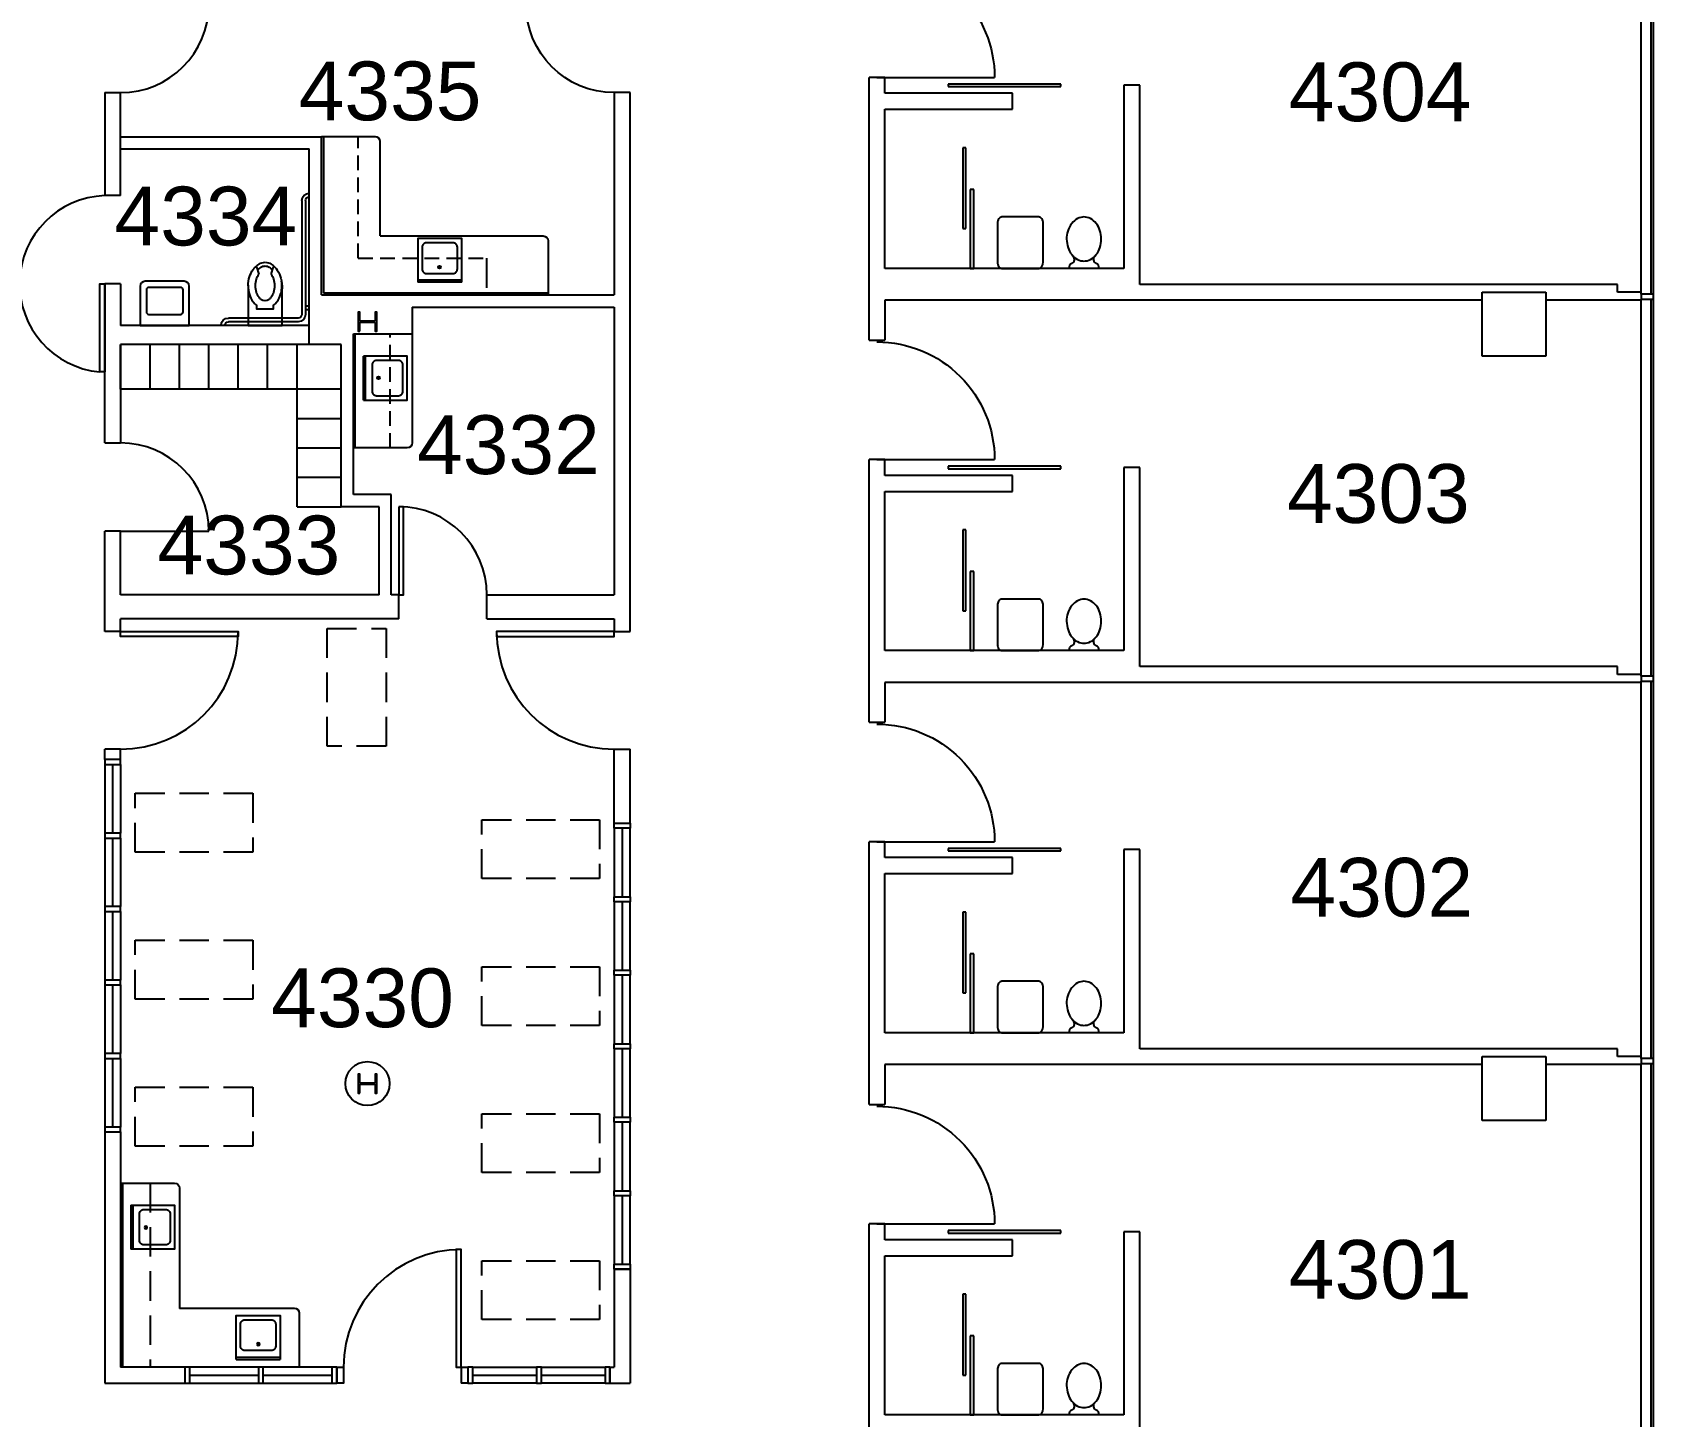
# Model space of a CAD drawing. Extents: x 338 to 7662, y 1527 to 4803.
# Drawn here: x 4990 to 5652, y 3600 to 4165 of the extents above; entities that cross this region are included whole.
import ezdxf

# ---------------------------------------------------------------- set-up
doc = ezdxf.new("R2010")
doc.units = 0
doc.header["$LTSCALE"] = 96
doc.header["$MEASUREMENT"] = 0
doc.linetypes.add('HIDDEN2', pattern=[0.1875, 0.125, -0.0625])
doc.layers.get('0').update_dxf_attribs({"linetype": 'CONTINUOUS'})
for name, color, linetype in [('A-ANNO-TX192', 4, 'CONTINUOUS'), ('A-COLS', 5, 'CONTINUOUS'), ('A-DOOR', 2, 'CONTINUOUS'), ('A-FLOR-CASE', 3, 'CONTINUOUS'), ('A-FLOR-CASE-UPPR', 3, 'HIDDEN2'), ('A-FLOR-PFIX', 2, 'CONTINUOUS'), ('A-FURN', 3, 'CONTINUOUS'), ('A-GLAZ', 2, 'CONTINUOUS'), ('A-GLAZ-SILL', 1, 'CONTINUOUS'), ('A-WALL-FULL', 6, 'CONTINUOUS')]:
    doc.layers.add(name, color=color, linetype=linetype)
doc.styles.add('ARIAL', font='arial.ttf')

# ---------------------------------------------------------------- blocks, each defined once
blk = doc.blocks.new('SINK4')
at = {"linetype": 'Continuous'}
for points in [[(20.11, 0), (20.11, 20), (0, 20), (0, 0)], [(20.11, 1), (0, 1)], [(20.11, 0), (0, 0)]]:
    blk.add_lwpolyline(points, dxfattribs=at)
blk.add_lwpolyline([(4, 4), (16.11, 4, 0.414214), (18.11, 6), (18.11, 16, 0.414214), (16.11, 18), (4, 18, 0.414214), (2, 16), (2, 6, 0.414214)], format="xyb", close=True, dxfattribs=at)
for radius in [0.625, 0.5]:
    blk.add_circle((9.94, 6.92), radius)
blk = doc.blocks.new('A$C16D76BF6')
blk.add_lwpolyline([(36, 36), (0, 36), (0, 34), (36, 34)], close=True)
blk.add_arc((0, 36), 36, 270, 0)
blk = doc.blocks.new('TOILET1')
for p, q in [((6.5, -1.5), (6.5, 0)), ((8, -1.5), (8, 0)), ((1.5, -4.5), (1.5, -33)), ((3, -4.5), (3, -33)), ((51, -1.5), (4.5, -1.5)), ((51, -3), (4.5, -3))]:
    blk.add_line(p, q)
at = {"linetype": 'Continuous'}
for p, q in [((21.07, -20.5), (21.07, -20.5)), ((23.83, -21.6), (23.83, -21.6))]:
    blk.add_line(p, q, dxfattribs=at)
for points in [[(16.4, -24.93, -0.022673), (14.88, -25), (0, -25), (0, -21.02), (0, -18), (0, -14.98), (0, -11), (14.88, -11)], [(16.21, -24.94, -0.074934), (12.56, -24.39, -0.085426), (9.67, -22.92, -0.066386), (8.26, -21.55), (6.71, -21.55), (6.71, -14.55), (8.26, -14.55, -0.066386), (9.67, -13.18, -0.085426), (12.56, -11.71, -0.111314), (17.99, -11.29)], [(25.75, -18, 0.143932), (25.02, -15.5, 0.107177), (22.56, -13.05, 0.077997), (19.21, -11.57, 0.065232), (14.88, -11)], [(23.72, -14.01, -0.562484), (23.53, -14.84), (21.3, -15.58, -0.238976), (20.85, -15.51, 0.08035), (18.98, -14.58, 0.074934), (16.21, -14.16, 0.074934), (13.45, -14.58, 0.085426), (11.46, -15.59, 0.066386), (10.62, -16.4, 0.330534), (10.62, -19.7, 0.066386), (11.46, -20.51, 0.085426), (13.45, -21.52, 0.074934), (16.21, -21.94, 0.074934), (18.98, -21.52, 0.08035), (20.85, -20.59, -0.238976), (21.3, -20.52), (23.5, -21.25, -0.549653), (23.71, -22.07)], [(22.67, -20.98, 0.063273), (23.75, -19.69, 0.143932), (24.25, -18)], [(24.25, -18, 0.143932), (23.75, -16.31, 0.059203), (22.75, -15.1)], [(23.75, -22.02, 0.06085), (25.02, -20.5, 0.143932), (25.75, -18)]]:
    blk.add_lwpolyline(points, format="xyb", dxfattribs=at)
for centre, radius, start, end in [((51, 0), 1.5, 270, 0), ((51, 0), 3, 270, 0), ((4.5, -4.5), 3, 90, 180), ((4.5, -4.5), 1.5, 90, 180), ((0, -33), 1.5, 270, 0), ((0, -33), 3, 270, 0)]:
    blk.add_arc(centre, radius, start, end)
for centre, radius, start, end in [((16.21, -12.56), 12.38, 270, 287.14164), ((17.04, -15.25), 9.56, 287.14164, 306.67248), ((18.32, -16.96), 7.43, 306.67248, 316.57416)]:
    blk.add_arc(centre, radius, start, end, dxfattribs=at)
blk = doc.blocks.new('LAV')
for p, q in [((-18, -10), (-18, -26)), ((0, -8), (-16, -8)), ((-15.5, -11.5), (-15.5, -24.5)), ((-5.5, -10.5), (-14.5, -10.5)), ((-4.5, -24.5), (-4.5, -11.5)), ((0, -28), (0, -8)), ((-14.5, -25.5), (-5.5, -25.5)), ((-16, -28), (0, -28))]:
    blk.add_line(p, q)
for centre, radius, start, end in [((-16, -10), 2, 90, 180), ((-14.5, -11.5), 1, 90, 180), ((-5.5, -11.5), 1, 0, 90), ((-16, -26), 2, 180, 270), ((-14.5, -24.5), 1, 180, 270), ((-5.5, -24.5), 1, 270, 0)]:
    blk.add_arc(centre, radius, start, end)
blk = doc.blocks.new('A$C28ED7DE1')
blk.add_lwpolyline([(32.61, 0), (32.61, 36), (34.61, 36), (34.61, 0)], close=True)
blk.add_arc((35.94, 35.92), 36.08, 92.1071, 264.70955)
blk = doc.blocks.new('endglaz')
blk.add_line((0, -4), (154, -4))
blk.add_lwpolyline([(156, -5), (156, 0), (154, 0), (154, -5)], close=True)
at = {"layer": 'A-GLAZ-SILL'}
for p, q in [((0, 0), (154, 0)), ((0, -5), (154, -5))]:
    blk.add_line(p, q, dxfattribs=at)

msp = doc.modelspace()

# ---------------------------------------------------------------- linework, layer by layer
at = {"layer": 'A-COLS'}
for p, q in [((5582, 4059), (5608, 4059)), ((5582, 4033), (5582, 4059)), ((5608, 4059), (5608, 4033)), ((5608, 4033), (5582, 4033)), ((5582, 3721), (5582, 3747)), ((5582, 3747), (5608, 3747)), ((5608, 3747), (5608, 3721)), ((5608, 3721), (5582, 3721))]:
    msp.add_line(p, q, dxfattribs=at)
for points in [[(5123.84375, 4043.125), (5123.84375, 4046.5), (5124.1875, 4046.79688), (5129.8125, 4046.79688), (5130.15625, 4046.46875), (5130.15625, 4043.125), (5130.8125, 4043.125), (5130.8125, 4050.875), (5130.15625, 4050.875), (5130.15625, 4047.5), (5129.8125, 4047.20313), (5124.1875, 4047.20313), (5123.84375, 4047.5), (5123.84375, 4050.875), (5123.1875, 4050.875), (5123.1875, 4043.125), (5123.84375, 4043.125)], [(5123.84375, 3732.125), (5123.84375, 3735.5), (5124.1875, 3735.79688), (5129.8125, 3735.79688), (5130.15625, 3735.46875), (5130.15625, 3732.125), (5130.8125, 3732.125), (5130.8125, 3739.875), (5130.15625, 3739.875), (5130.15625, 3736.5), (5129.8125, 3736.20313), (5124.1875, 3736.20313), (5123.84375, 3736.5), (5123.84375, 3739.875), (5123.1875, 3739.875), (5123.1875, 3732.125), (5123.84375, 3732.125)]]:
    msp.add_lwpolyline(points, dxfattribs=at)
msp.add_circle((5127, 3736), 9, dxfattribs=at)
at = {"layer": 'A-DOOR'}
for p, q in [((5335, 4146.75), (5383, 4146.75)), ((5410, 4144), (5364, 4144)), ((5364, 4144), (5364, 4143)), ((5364, 4143), (5410, 4143)), ((5410, 4143), (5410, 4144)), ((5371.261, 4118), (5370, 4118)), ((5370, 4118), (5370, 4085)), ((5371.261, 4084.9944), (5371.261, 4118)), ((5374.52583, 4101), (5373, 4101)), ((5373, 4101), (5373, 4068.75)), ((5374.52583, 4068.75), (5374.52583, 4101)), ((5370, 4085), (5371.261, 4084.9944)), ((5373, 4068.75), (5374.52583, 4068.75)), ((5335, 3990.75), (5383, 3990.75)), ((5410, 3988), (5364, 3988)), ((5364, 3988), (5364, 3987)), ((5364, 3987), (5410, 3987)), ((5410, 3987), (5410, 3988)), ((5026.25, 3961.5), (5062.25, 3961.5)), ((5371.261, 3962), (5370, 3962)), ((5370, 3962), (5370, 3929)), ((5371.261, 3928.9944), (5371.261, 3962)), ((5374.52583, 3945), (5373, 3945)), ((5373, 3945), (5373, 3912.75)), ((5374.52583, 3912.75), (5374.52583, 3945)), ((5370, 3929), (5371.261, 3928.9944)), ((5373, 3912.75), (5374.52583, 3912.75)), ((5335, 3834.75), (5383, 3834.75)), ((5410, 3832), (5364, 3832)), ((5364, 3832), (5364, 3831)), ((5410, 3831), (5410, 3832)), ((5364, 3831), (5410, 3831)), ((5371.261, 3806), (5370, 3806)), ((5370, 3806), (5370, 3773)), ((5371.261, 3772.9944), (5371.261, 3806)), ((5374.52583, 3789), (5373, 3789)), ((5373, 3789), (5373, 3756.75)), ((5374.52583, 3756.75), (5374.52583, 3789)), ((5370, 3773), (5371.261, 3772.9944)), ((5373, 3756.75), (5374.52583, 3756.75)), ((5335, 3678.75), (5383, 3678.75)), ((5410, 3676), (5364, 3676)), ((5364, 3676), (5364, 3675)), ((5364, 3675), (5410, 3675)), ((5410, 3675), (5410, 3676)), ((5371.261, 3650), (5370, 3650)), ((5370, 3650), (5370, 3617)), ((5371.261, 3616.9944), (5371.261, 3650)), ((5374.52583, 3633), (5373, 3633)), ((5373, 3633), (5373, 3600.75)), ((5374.52583, 3600.75), (5374.52583, 3633)), ((5370, 3617), (5371.261, 3616.9944)), ((5373, 3600.75), (5374.52583, 3600.75))]:
    msp.add_line(p, q, dxfattribs=at)
for points in [[(5139.75, 3971.5), (5139.75, 3935.5), (5141.75, 3935.5), (5141.75, 3971.5)], [(5026.25, 3920.49751), (5074.25, 3920.49751), (5074.25, 3918.49751), (5026.25, 3918.49751)], [(5227.75, 3920.49751), (5179.75, 3920.49751), (5179.75, 3918.49751), (5227.75, 3918.49751)], [(5165.25, 3620.25), (5165.25, 3668.25), (5163.25, 3668.25), (5163.25, 3620.25)]]:
    msp.add_lwpolyline(points, close=True, dxfattribs=at)
for centre, radius, start, end in [((5026.25, 3961.5), 36, 0, 90), ((5139.75, 3935.5), 36, 0, 90), ((5026.25, 3920.49751), 48, 270, 0), ((5227.75, 3920.49751), 48, 180, 270), ((5165.25, 3620.25), 48, 90, 180)]:
    msp.add_arc(centre, radius, start, end, dxfattribs=at)
at = {"layer": 'A-DOOR', "extrusion": (0, 0, -1)}
for centre in [(5335, 4146.75), (5335, 3990.75), (5335, 3834.75), (5335, 3678.75)]:
    msp.add_ellipse(centre, major_axis=(33.94113, 33.94113), ratio=1, start_param=5.497787144, end_param=7.068583471, dxfattribs=at)
at = {"layer": 'A-FLOR-CASE'}
for p, q in [((5109, 4122.5), (5109, 4058.75)), ((5109, 4058.75), (5200.75, 4058.75)), ((5122, 3995.5), (5122, 4042.125)), ((5027, 3695.38464), (5027, 3620.25))]:
    msp.add_line(p, q, dxfattribs=at)
for points in [[(5132.25, 4082), (5132.25, 4120.5, 0.414213562), (5130.25, 4122.5), (5108.25, 4122.5)], [(5132.25, 4082), (5198.75, 4082, -0.414213562), (5200.75, 4080), (5200.75, 4058)], [(5145.25, 4042), (5145.25, 3997.5, -0.414213562), (5143.25, 3995.5), (5121.25, 3995.5)], [(5026.25, 3695.38464), (5048.25, 3695.38464, -0.414213562), (5050.25, 3693.38464), (5050.25, 3644.25)], [(5099.25, 3620.25), (5099.25, 3642.25, 0.414213562), (5097.25, 3644.25), (5050.25, 3644.25)]]:
    msp.add_lwpolyline(points, format="xyb", dxfattribs=at)
for points in [[(5026.25, 4019.5), (5026.25, 4037.75)], [(5038.25, 4019.5), (5038.25, 4037.75)], [(5050.25, 4019.5), (5050.25, 4037.75)], [(5062.25, 4019.5), (5062.25, 4037.75)], [(5074.25, 4019.5), (5074.25, 4037.75)], [(5086.25, 4019.5), (5086.25, 4037.75)], [(5098.25, 3971.5), (5098.25, 4037.75)], [(5116.25, 4019.5), (5026.25, 4019.5)], [(5098.25, 4007.5), (5116.25, 4007.5)], [(5098.25, 3995.5), (5116.25, 3995.5)], [(5098.25, 3983.5), (5116.25, 3983.5)], [(5098.25, 3971.5), (5116.25, 3971.5)]]:
    msp.add_lwpolyline(points, dxfattribs=at)
at = {"layer": 'A-FLOR-CASE-UPPR'}
for p, q in [((5123.25, 4122.5), (5109, 4122.5)), ((5175.625, 4072.875), (5175.625, 4058)), ((5136.25, 3995.5), (5121.25, 3995.5)), ((5026.25, 3695.38464), (5038.25, 3695.38464)), ((5038.25, 3695.38464), (5038.25, 3620.25))]:
    msp.add_line(p, q, dxfattribs=at)
at = {"layer": 'A-FLOR-CASE-UPPR', "ltscale": 0.5}
for points in [[(5123.25, 4072.875), (5123.25, 4122.5)], [(5123.25, 4072.875), (5175.625, 4072.875)], [(5136.25, 3995.5), (5136.25, 4042)]]:
    msp.add_lwpolyline(points, dxfattribs=at)
at = {"layer": 'A-FLOR-PFIX'}
for p, q in [((5401, 4089.75), (5386, 4089.75)), ((5384.125, 4087.125), (5384.125, 4071.375)), ((5402.875, 4071.375), (5402.875, 4087.125)), ((5386, 4068.75), (5401, 4068.75)), ((5425.5, 4068.75), (5413.5, 4068.75)), ((5384.125, 3931.125), (5384.125, 3915.375)), ((5401, 3933.75), (5386, 3933.75)), ((5402.875, 3915.375), (5402.875, 3931.125)), ((5386, 3912.75), (5401, 3912.75)), ((5425.5, 3912.75), (5413.5, 3912.75)), ((5384.125, 3775.125), (5384.125, 3759.375)), ((5401, 3777.75), (5386, 3777.75)), ((5402.875, 3759.375), (5402.875, 3775.125)), ((5386, 3756.75), (5401, 3756.75)), ((5425.5, 3756.75), (5413.5, 3756.75)), ((5401, 3621.75), (5386, 3621.75)), ((5384.125, 3619.125), (5384.125, 3603.375)), ((5402.875, 3603.375), (5402.875, 3619.125)), ((5386, 3600.75), (5401, 3600.75)), ((5425.5, 3600.75), (5413.5, 3600.75))]:
    msp.add_line(p, q, dxfattribs=at)
for centre, radius, start, end in [((5419.5, 4084.13692), 5.61308, 62.21665329, 117.78334671), ((5421.0944, 4081.3092), 8.68803, 161.96235197, 183.69039014), ((5422.43599, 4080.87232), 10.09896, 141.82628868, 161.96235197), ((5420.3602, 4082.50426), 7.45848, 117.78334671, 141.82628868), ((5418.6398, 4082.50426), 7.45848, 38.17371132, 62.21665329), ((5417.28911, 4081.44237), 9.17661, 18.03764803, 38.17371132), ((5415.16295, 4080.75), 11.41267, 341.96235197, 18.03761052), ((5423.83705, 4080.75), 11.41267, 180, 198.03764803), ((5421.71089, 4080.05763), 9.17661, 198.03764803, 218.17371132), ((5417.28911, 4080.05763), 9.17661, 321.82628868, 341.96235197), ((5415, 4069.25), 1.58114, 108.43494882, 198.43494882), ((5420.3602, 4078.99574), 7.45848, 218.17371132, 242.21665329), ((5413.83348, 4072.41652), 1.79486, 291.79875016, 48.25712795), ((5419.5, 4077.36308), 5.61308, 242.21665329, 297.78334671), ((5418.6398, 4078.99574), 7.45848, 297.78334671, 321.82628868), ((5425.19531, 4072.44531), 1.83236, 134.34401739, 247.69959954), ((5424, 4069.25), 1.58114, 341.56505118, 71.56505118), ((5422.43599, 3924.87232), 10.09896, 141.82628868, 161.96235197), ((5420.3602, 3926.50426), 7.45848, 117.78334671, 141.82628868), ((5419.5, 3928.13692), 5.61308, 62.21665329, 117.78334671), ((5418.6398, 3926.50426), 7.45848, 38.17371132, 62.21665329), ((5417.28911, 3925.44237), 9.17661, 18.03764803, 38.17371132), ((5421.0944, 3925.3092), 8.68803, 161.96235197, 183.69039014), ((5423.83705, 3924.75), 11.41267, 180, 198.03764803), ((5415.16295, 3924.75), 11.41267, 341.96235197, 18.03761052), ((5421.71089, 3924.05763), 9.17661, 198.03764803, 218.17371132), ((5420.3602, 3922.99574), 7.45848, 218.17371132, 242.21665329), ((5413.83348, 3916.41652), 1.79486, 291.79875016, 48.25712795), ((5418.6398, 3922.99574), 7.45848, 297.78334671, 321.82628868), ((5425.19531, 3916.44531), 1.83236, 134.34401739, 247.69959954), ((5417.28911, 3924.05763), 9.17661, 321.82628868, 341.96235197), ((5415, 3913.25), 1.58114, 108.43494882, 198.43494882), ((5419.5, 3921.36308), 5.61308, 242.21665329, 297.78334671), ((5424, 3913.25), 1.58114, 341.56505118, 71.56505118), ((5421.0944, 3769.3092), 8.68803, 161.96235197, 183.69039014), ((5422.43599, 3768.87232), 10.09896, 141.82628868, 161.96235197), ((5420.3602, 3770.50426), 7.45848, 117.78334671, 141.82628868), ((5419.5, 3772.13692), 5.61308, 62.21665329, 117.78334671), ((5418.6398, 3770.50426), 7.45848, 38.17371132, 62.21665329), ((5417.28911, 3769.44237), 9.17661, 18.03764803, 38.17371132), ((5415.16295, 3768.75), 11.41267, 341.96235197, 18.03761052), ((5423.83705, 3768.75), 11.41267, 180, 198.03764803), ((5421.71089, 3768.05763), 9.17661, 198.03764803, 218.17371132), ((5415, 3757.25), 1.58114, 108.43494882, 198.43494882), ((5420.3602, 3766.99574), 7.45848, 218.17371132, 242.21665329), ((5413.83348, 3760.41652), 1.79486, 291.79875016, 48.25712795), ((5419.5, 3765.36308), 5.61308, 242.21665329, 297.78334671), ((5418.6398, 3766.99574), 7.45848, 297.78334671, 321.82628868), ((5425.19531, 3760.44531), 1.83236, 134.34401739, 247.69959954), ((5424, 3757.25), 1.58114, 341.56505118, 71.56505118), ((5417.28911, 3768.05763), 9.17661, 321.82628868, 341.96235197), ((5420.3602, 3614.50426), 7.45848, 117.78334671, 141.82628868), ((5419.5, 3616.13692), 5.61308, 62.21665329, 117.78334671), ((5418.6398, 3614.50426), 7.45848, 38.17371132, 62.21665329), ((5421.0944, 3613.3092), 8.68803, 161.96235197, 183.69039014), ((5422.43599, 3612.87232), 10.09896, 141.82628868, 161.96235197), ((5417.28911, 3613.44237), 9.17661, 18.03764803, 38.17371132), ((5415.16295, 3612.75), 11.41267, 341.96235197, 18.03761052), ((5423.83705, 3612.75), 11.41267, 180, 198.03764803), ((5421.71089, 3612.05763), 9.17661, 198.03764803, 218.17371132), ((5417.28911, 3612.05763), 9.17661, 321.82628868, 341.96235197), ((5415, 3601.25), 1.58114, 108.43494882, 198.43494882), ((5420.3602, 3610.99574), 7.45848, 218.17371132, 242.21665329), ((5413.83348, 3604.41652), 1.79486, 291.79875016, 48.25712795), ((5419.5, 3609.36308), 5.61308, 242.21665329, 297.78334671), ((5418.6398, 3610.99574), 7.45848, 297.78334671, 321.82628868), ((5425.19531, 3604.44531), 1.83236, 134.34401739, 247.69959954), ((5424, 3601.25), 1.58114, 341.56505118, 71.56505118)]:
    msp.add_arc(centre, radius, start, end, dxfattribs=at)
for centre, start_param, end_param in [((5386, 4087.125), 0, 1.570796327), ((5401, 4087.125), 4.71238898, 6.283185307), ((5386, 4071.375), 1.570796327, 3.141592654), ((5401, 4071.375), 3.141592654, 4.71238898), ((5386, 3931.125), 0, 1.570796327), ((5401, 3931.125), 4.71238898, 6.283185307), ((5386, 3915.375), 1.570796327, 3.141592654), ((5401, 3915.375), 3.141592654, 4.71238898), ((5386, 3775.125), 0, 1.570796327), ((5401, 3775.125), 4.71238898, 6.283185307), ((5386, 3759.375), 1.570796327, 3.141592654), ((5401, 3759.375), 3.141592654, 4.71238898), ((5386, 3619.125), 0, 1.570796327), ((5401, 3619.125), 4.71238898, 6.283185307), ((5386, 3603.375), 1.570796327, 3.141592654), ((5401, 3603.375), 3.141592654, 4.71238898)]:
    msp.add_ellipse(centre, major_axis=(0, 2.625), ratio=0.714285714, start_param=start_param, end_param=end_param, dxfattribs=at)
at = {"layer": 'A-FURN', "linetype": 'HIDDEN2'}
for points in [[(5134.59885, 3921.75), (5134.59885, 3873.75), (5110.59885, 3873.75), (5110.59885, 3921.75)], [(5080.25, 3830.49751), (5032.25, 3830.49751), (5032.25, 3854.49751), (5080.25, 3854.49751)], [(5221.75, 3819.68223), (5173.75, 3819.68223), (5173.75, 3843.68223), (5221.75, 3843.68223)], [(5080.25, 3770.49751), (5032.25, 3770.49751), (5032.25, 3794.49751), (5080.25, 3794.49751)], [(5221.75, 3759.68223), (5173.75, 3759.68223), (5173.75, 3783.68223), (5221.75, 3783.68223)], [(5080.25, 3710.49751), (5032.25, 3710.49751), (5032.25, 3734.49751), (5080.25, 3734.49751)], [(5221.75, 3699.68223), (5173.75, 3699.68223), (5173.75, 3723.68223), (5221.75, 3723.68223)], [(5221.75, 3639.68223), (5173.75, 3639.68223), (5173.75, 3663.68223), (5221.75, 3663.68223)]]:
    msp.add_lwpolyline(points, close=True, dxfattribs=at)
at = {"layer": 'A-GLAZ'}
for points in [[(5019.75, 3866.25), (5026.25, 3866.25), (5026.25, 3868.25), (5019.75, 3868.25)], [(5019.75, 3836.25), (5026.25, 3836.25), (5026.25, 3838.25), (5019.75, 3838.25)], [(5234.25, 3840.25), (5227.75, 3840.25), (5227.75, 3842.25), (5234.25, 3842.25)], [(5234.25, 3810.25), (5227.75, 3810.25), (5227.75, 3812.25), (5234.25, 3812.25)], [(5019.75, 3806.25), (5026.25, 3806.25), (5026.25, 3808.25), (5019.75, 3808.25)], [(5234.25, 3780.25), (5227.75, 3780.25), (5227.75, 3782.25), (5234.25, 3782.25)], [(5019.75, 3776.25), (5026.25, 3776.25), (5026.25, 3778.25), (5019.75, 3778.25)], [(5234.25, 3750.25), (5227.75, 3750.25), (5227.75, 3752.25), (5234.25, 3752.25)], [(5019.75, 3746.25), (5026.25, 3746.25), (5026.25, 3748.25), (5019.75, 3748.25)], [(5234.25, 3720.25), (5227.75, 3720.25), (5227.75, 3722.25), (5234.25, 3722.25)], [(5019.75, 3716.25), (5026.25, 3716.25), (5026.25, 3718.25), (5019.75, 3718.25)], [(5234.25, 3690.25), (5227.75, 3690.25), (5227.75, 3692.25), (5234.25, 3692.25)], [(5234.25, 3660.25), (5227.75, 3660.25), (5227.75, 3662.25), (5234.25, 3662.25)], [(5054.5, 3613.75), (5054.5, 3620.25), (5052.5, 3620.25), (5052.5, 3613.75)], [(5084.5, 3613.75), (5084.5, 3620.25), (5082.5, 3620.25), (5082.5, 3613.75)], [(5114.5, 3613.75), (5114.5, 3620.25), (5112.5, 3620.25), (5112.5, 3613.75)], [(5170, 3613.75), (5170, 3620.25), (5168, 3620.25), (5168, 3613.75)], [(5198, 3613.75), (5198, 3620.25), (5196, 3620.25), (5196, 3613.75)], [(5226, 3613.75), (5226, 3620.25), (5224, 3620.25), (5224, 3613.75)]]:
    msp.add_lwpolyline(points, close=True, dxfattribs=at)
for points in [[(5023, 3866.25), (5023, 3838.25)], [(5231, 3840.25), (5231, 3812.25)], [(5023, 3836.25), (5023, 3808.25)], [(5023, 3806.25), (5023, 3778.25)], [(5231, 3810.25), (5231, 3782.25)], [(5231, 3780.25), (5231, 3752.25)], [(5023, 3776.25), (5023, 3748.25)], [(5023, 3746.25), (5023, 3718.25)], [(5231, 3750.25), (5231, 3722.25)], [(5231, 3720.25), (5231, 3692.25)], [(5231, 3690.25), (5231, 3662.25)], [(5054.5, 3617), (5082.5, 3617)], [(5084.5, 3617), (5112.5, 3617)], [(5170, 3617), (5196, 3617)], [(5198, 3617), (5224, 3617)]]:
    msp.add_lwpolyline(points, dxfattribs=at)
at = {"layer": 'A-GLAZ-SILL'}
for p, q in [((5019.75, 3866.25), (5019.75, 3838.25)), ((5026.25, 3866.25), (5026.25, 3838.25)), ((5227.75, 3840.25), (5227.75, 3812.25)), ((5234.25, 3812.25), (5234.25, 3840.25)), ((5019.75, 3836.25), (5019.75, 3808.25)), ((5026.25, 3836.25), (5026.25, 3808.25)), ((5019.75, 3806.25), (5019.75, 3778.25)), ((5026.25, 3806.25), (5026.25, 3778.25)), ((5227.75, 3810.25), (5227.75, 3782.25)), ((5234.25, 3782.25), (5234.25, 3810.25)), ((5227.75, 3780.25), (5227.75, 3752.25)), ((5234.25, 3752.25), (5234.25, 3780.25)), ((5019.75, 3776.25), (5019.75, 3748.25)), ((5026.25, 3776.25), (5026.25, 3748.25)), ((5019.75, 3746.25), (5019.75, 3718.25)), ((5026.25, 3746.25), (5026.25, 3718.25)), ((5227.75, 3750.25), (5227.75, 3722.25)), ((5234.25, 3722.25), (5234.25, 3750.25)), ((5227.75, 3720.25), (5227.75, 3692.25)), ((5234.25, 3692.25), (5234.25, 3720.25)), ((5227.75, 3690.25), (5227.75, 3662.25)), ((5234.25, 3662.25), (5234.25, 3690.25)), ((5082.5, 3620.25), (5054.5, 3620.25)), ((5112.5, 3620.25), (5084.5, 3620.25)), ((5170, 3620.25), (5196, 3620.25)), ((5198, 3620.25), (5224, 3620.25)), ((5054.5, 3613.75), (5082.5, 3613.75)), ((5084.5, 3613.75), (5112.5, 3613.75)), ((5196, 3613.75), (5170, 3613.75)), ((5224, 3613.75), (5198, 3613.75))]:
    msp.add_line(p, q, dxfattribs=at)
at = {"layer": 'A-WALL-FULL'}
for p, q in [((5338.25, 4146.75), (5331.75, 4146.75)), ((5331.75, 4039.5), (5331.75, 4146.75)), ((5338.25, 4140.25), (5338.25, 4146.75)), ((5435.75, 4143.5), (5435.75, 4068.75)), ((5442.25, 4143.5), (5435.75, 4143.5)), ((5442.25, 4062.25), (5442.25, 4143.5)), ((5019.75, 4140.5), (5026.25, 4140.5)), ((5234.25, 4140.5), (5227.75, 4140.5)), ((5390.25, 4140.25), (5338.25, 4140.25)), ((5390.25, 4133.75), (5390.25, 4140.25)), ((5338.25, 4133.75), (5390.25, 4133.75)), ((5338.25, 4068.75), (5338.25, 4133.75)), ((5026.25, 4122.5), (5108.25, 4122.5)), ((5026.25, 4117.5), (5103.25, 4117.5)), ((5435.75, 4068.75), (5338.25, 4068.75)), ((5019.75, 3997.5), (5019.75, 4062.5)), ((5026.25, 4062.5), (5026.25, 4045.5)), ((5637.25, 4062.25), (5442.25, 4062.25)), ((5637.25, 4059), (5637.25, 4062.25)), ((5647, 4059), (5637.25, 4059)), ((5582, 4055.75), (5338.25, 4055.75)), ((5338.25, 4055.75), (5338.25, 4039.5)), ((5647, 4055.75), (5608, 4055.75)), ((5331.75, 4039.5), (5338.25, 4039.5)), ((5019.75, 3997.5), (5026.25, 3997.5)), ((5338.25, 3990.75), (5331.75, 3990.75)), ((5331.75, 3883.5), (5331.75, 3990.75)), ((5338.25, 3984.25), (5338.25, 3990.75)), ((5390.25, 3984.25), (5338.25, 3984.25)), ((5390.25, 3977.75), (5390.25, 3984.25)), ((5442.25, 3987.5), (5435.75, 3987.5)), ((5435.75, 3987.5), (5435.75, 3912.75)), ((5442.25, 3906.25), (5442.25, 3987.5)), ((5338.25, 3912.75), (5338.25, 3977.75)), ((5338.25, 3977.75), (5390.25, 3977.75)), ((5026.25, 3961.5), (5019.75, 3961.5)), ((5131.75, 3935.5), (5026.25, 3935.5)), ((5139.75, 3935.5), (5136.75, 3935.5)), ((5139.75, 3925.75), (5139.75, 3935.5)), ((5175.75, 3925.75), (5175.75, 3935.5)), ((5175.75, 3935.5), (5227.75, 3935.5)), ((5139.75, 3925.75), (5026.25, 3925.75)), ((5175.75, 3925.75), (5227.75, 3925.75)), ((5026.25, 3920.49751), (5019.75, 3920.49751)), ((5435.75, 3912.75), (5338.25, 3912.75)), ((5637.25, 3906.25), (5442.25, 3906.25)), ((5637.25, 3903), (5637.25, 3906.25)), ((5338.25, 3899.75), (5338.25, 3883.5)), ((5647, 3899.75), (5338.25, 3899.75)), ((5647, 3903), (5637.25, 3903)), ((5331.75, 3883.5), (5338.25, 3883.5)), ((5026.25, 3872.49751), (5019.75, 3872.49751)), ((5227.75, 3872.49751), (5234.25, 3872.49751)), ((5026.25, 3868.25), (5019.75, 3868.25)), ((5227.75, 3842.25), (5234.25, 3842.25)), ((5338.25, 3834.75), (5331.75, 3834.75)), ((5331.75, 3727.5), (5331.75, 3834.75)), ((5338.25, 3828.25), (5338.25, 3834.75)), ((5390.25, 3828.25), (5338.25, 3828.25)), ((5390.25, 3821.75), (5390.25, 3828.25)), ((5435.75, 3831.5), (5435.75, 3756.75)), ((5442.25, 3831.5), (5435.75, 3831.5)), ((5442.25, 3750.25), (5442.25, 3831.5)), ((5338.25, 3821.75), (5390.25, 3821.75)), ((5338.25, 3756.75), (5338.25, 3821.75)), ((5435.75, 3756.75), (5338.25, 3756.75)), ((5637.25, 3750.25), (5442.25, 3750.25)), ((5637.25, 3747), (5637.25, 3750.25)), ((5647, 3747), (5637.25, 3747)), ((5338.25, 3743.75), (5338.25, 3727.5)), ((5582, 3743.75), (5338.25, 3743.75)), ((5647, 3743.75), (5608, 3743.75)), ((5331.75, 3727.5), (5338.25, 3727.5)), ((5019.75, 3716.25), (5026.25, 3716.25)), ((5019.75, 3716.25), (5019.75, 3613.75)), ((5026.25, 3716.25), (5026.25, 3620.25)), ((5331.75, 3571.5), (5331.75, 3678.75)), ((5338.25, 3678.75), (5331.75, 3678.75)), ((5338.25, 3672.25), (5338.25, 3678.75)), ((5435.75, 3675.5), (5435.75, 3600.75)), ((5442.25, 3675.5), (5435.75, 3675.5)), ((5442.25, 3594.25), (5442.25, 3675.5)), ((5390.25, 3672.25), (5338.25, 3672.25)), ((5390.25, 3665.75), (5390.25, 3672.25)), ((5227.75, 3660.25), (5227.75, 3620.25)), ((5227.75, 3660.25), (5234.25, 3660.25)), ((5234.25, 3660.25), (5234.25, 3613.75)), ((5338.25, 3665.75), (5390.25, 3665.75)), ((5338.25, 3600.75), (5338.25, 3665.75)), ((5052.5, 3620.25), (5026.25, 3620.25)), ((5226, 3620.25), (5227.75, 3620.25)), ((5226, 3620.25), (5226, 3613.75)), ((5019.75, 3613.75), (5052.5, 3613.75)), ((5226, 3613.75), (5234.25, 3613.75)), ((5435.75, 3600.75), (5338.25, 3600.75))]:
    msp.add_line(p, q, dxfattribs=at)
for points in [[(5019.75, 4140.5), (5019.75, 4098.5)], [(5026.25, 4098.5), (5026.25, 4140.5)], [(5227.75, 4140.5), (5227.75, 4058)], [(5234.25, 3920.49751), (5234.25, 4140.5)], [(5103.25, 4037.75), (5103.25, 4117.5)], [(5108.25, 4058), (5108.25, 4122.5)], [(5026.25, 4098.5), (5019.75, 4098.5)], [(5026.25, 4062.5), (5019.75, 4062.5)], [(5108.25, 4058), (5227.75, 4058)], [(5145.25, 4053), (5227.75, 4053)], [(5145.25, 4053), (5145.25, 4042)], [(5227.75, 4053), (5227.75, 3935.5)], [(5103.25, 4045.5), (5026.25, 4045.5)], [(5116.25, 4037.75), (5026.25, 4037.75)], [(5026.25, 4037.75), (5026.25, 3997.5)], [(5116.25, 3971.5), (5116.25, 4037.75)], [(5121.25, 3976.5), (5121.25, 4042)], [(5121.25, 4042), (5145.25, 4042)], [(5131.75, 3971.5), (5116.25, 3971.5)], [(5136.75, 3976.5), (5121.25, 3976.5)], [(5131.75, 3935.5), (5131.75, 3971.5)], [(5136.75, 3935.5), (5136.75, 3976.5)], [(5019.75, 3920.49751), (5019.75, 3961.5)], [(5026.25, 3935.5), (5026.25, 3961.5)], [(5026.25, 3920.49751), (5026.25, 3925.75)], [(5227.75, 3925.75), (5227.75, 3920.49751)], [(5227.75, 3920.49751), (5234.25, 3920.49751)], [(5019.75, 3868.25), (5019.75, 3872.49751)], [(5026.25, 3868.25), (5026.25, 3872.49751)], [(5227.75, 3842.25), (5227.75, 3872.49751)], [(5234.25, 3842.25), (5234.25, 3872.49751)], [(5114.5, 3620.25), (5114.5, 3613.75)], [(5114.5, 3620.25), (5117.25, 3620.25), (5117.25, 3613.75), (5114.5, 3613.75)], [(5165.25, 3620.25), (5165.25, 3613.75)], [(5165.25, 3620.25), (5168, 3620.25), (5168, 3613.75), (5165.25, 3613.75)]]:
    msp.add_lwpolyline(points, dxfattribs=at)

# ---------------------------------------------------------------- block references
at = {"layer": 'A-DOOR'}
for name, p in [('A$C16D76BF6', (5026.24999, 4140.50001)), ('A$C28ED7DE1', (4985.13945, 4026.50001))]:
    msp.add_blockref(name, p, dxfattribs=at)
at = {"layer": 'A-DOOR', "xscale": -1}
msp.add_blockref('A$C16D76BF6', (5227.75001, 4140.50001), dxfattribs=at)
at = {"layer": 'A-FLOR-PFIX', "extrusion": (0, 0, -1), "zscale": -1, "rotation": 90}
msp.add_blockref('TOILET1', (-5103.25, 4045.5), dxfattribs=at)
at = {"layer": 'A-FLOR-PFIX', "yscale": 0.8944099000000278}
for p, xscale, zscale in [((5147.50764, 4063.1118), 0.8944099000000278, 0.8944099000000278), ((5091.34864, 3623.44155), -0.8944099000000278, 0.8944099)]:
    msp.add_blockref('SINK4', p, dxfattribs=dict(at, xscale=xscale, zscale=zscale))
at = {"layer": 'A-FLOR-PFIX', "extrusion": (0, 0, -1), "xscale": -1, "zscale": -1, "rotation": 90}
msp.add_blockref('LAV', (-5062.25, 4045.5), dxfattribs=at)
at = {"layer": 'A-FLOR-PFIX', "yscale": 0.8944099000000278, "rotation": 270}
for p, xscale, zscale in [((5125.3618, 4032.99237), 0.8944099000000278, 0.8944099000000278), ((5030.3618, 3668.39228), -0.8944099000000278, 0.8944099)]:
    msp.add_blockref('SINK4', p, dxfattribs=dict(at, xscale=xscale, zscale=zscale))
at = {"layer": 'A-GLAZ', "rotation": 90}
for p in [(5647, 4058.25), (5647, 3902.25), (5647, 3746.25), (5647, 3590.25)]:
    msp.add_blockref('endglaz', p, dxfattribs=at)

# ---------------------------------------------------------------- texts
at = {"layer": 'A-ANNO-TX192', "style": 'ARIAL'}
for s, p in [('4335', (5098.94858, 4129.21426)), ('4304', (5503.12207, 4128.85811)), ('4334', (5023.76528, 4078.13263)), ('4332', (5147.2609, 3984.80326)), ('4303', (5502.3703, 3964.87267)), ('4333', (5041.34054, 3943.85168)), ('4302', (5503.78453, 3804.12234)), ('4330', (5087.71618, 3759.0235)), ('4301', (5503.12211, 3648.14679))]:
    msp.add_text(s, height=24, dxfattribs=at).set_placement(p)

doc.saveas('drawing.dxf')
